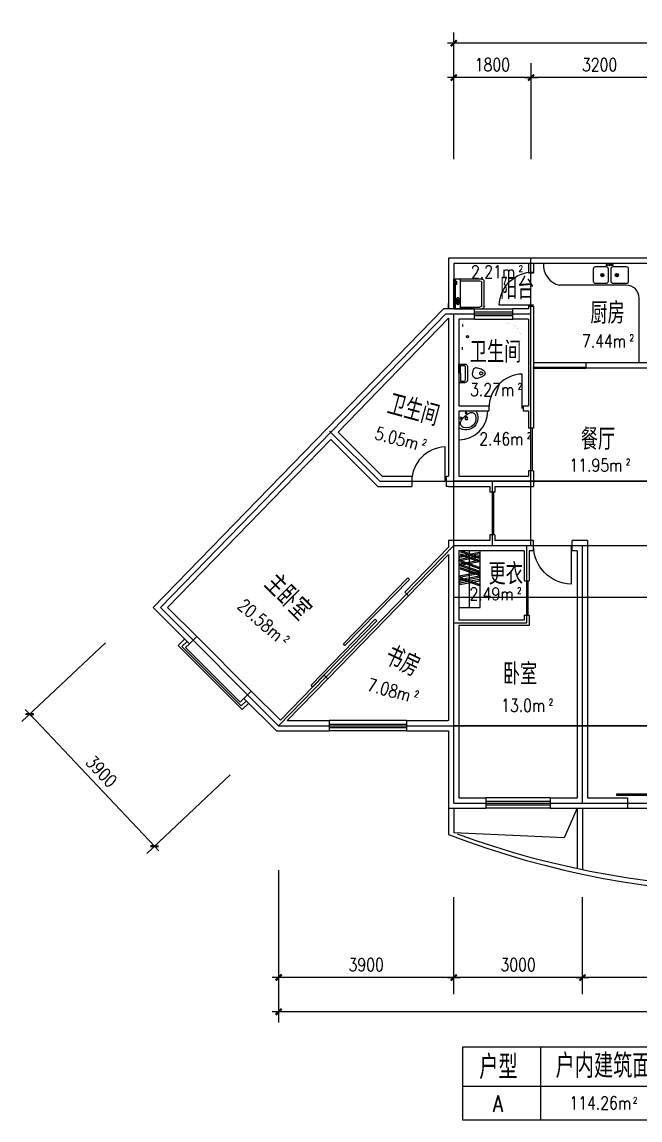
# Model space of a CAD drawing. Header units: millimetres. Extents: x 1488 to 36024, y 746 to 26342.
# Drawn here: x 1488 to 15899, y 746 to 26342 of the extents above; entities that cross this region are included whole.
import ezdxf
from ezdxf.enums import TextEntityAlignment as Align

# ---------------------------------------------------------------- set-up
doc = ezdxf.new("R2010")
doc.units = ezdxf.units.MM
for name, color, linetype in [('AXIS', 3, 'Continuous'), ('DOTE', 1, 'Continuous'), ('PUB_DIM', 3, 'Continuous'), ('PUB_TEXT', 7, 'Continuous'), ('TOTHER', 7, 'Continuous'), ('WALL', 255, 'Continuous'), ('WHATCH2', 137, 'Continuous'), ('WINDOW', 2, 'Continuous'), ('WINDOW_TEXT', 7, 'Continuous'), ('家具', 3, 'Continuous')]:
    doc.layers.add(name, color=color, linetype=linetype)
doc.styles.add('_HZTXT', font='txt.shx', dxfattribs={"width": 0.8, "bigfont": 'hztxt.shx'})
doc.styles.add('DIM_FONT', font='SIMPLEX.shx', dxfattribs={"width": 0.8})
doc.styles.add('SIMPLEX', font='SIMPLEX.SHX')
doc.styles.get("Standard").update_dxf_attribs({"font": 'arial.ttf'})
doc.dimstyles.new('AXIS', dxfattribs={"dimtxt": 300, "dimasz": 1, "dimexe": 250, "dimexo": 300, "dimgap": 150, "dimtad": 1, "dimdec": 0, "dimzin": 0, "dimdsep": 46, "dimtxsty": 'DIM_FONT', "dimblk": '_DIMX', "dimcen": 0.09, "dimse1": 1, "dimse2": 1, "dimclrt": 7, "dimadec": 0, "dimazin": 0, "dimtfac": 1, "dimtdec": 0, "dimtix": 1, "dimtmove": 2, "dimatfit": 3, "dimldrblk": '_DIMX', "dimfxl": 1, "dimtolj": 1, "dimtzin": 0, "dimarcsym": 0})
doc.dimstyles.new('DIMA', dxfattribs={"dimtxt": 300, "dimasz": 1, "dimexe": 250, "dimexo": 300, "dimgap": 150, "dimtad": 1, "dimdec": 0, "dimzin": 0, "dimdsep": 46, "dimtxsty": 'DIM_FONT', "dimblk": '_DIMX', "dimcen": 0.09, "dimse1": 1, "dimclrt": 7, "dimadec": 0, "dimazin": 0, "dimtfac": 1, "dimtdec": 0, "dimtix": 1, "dimtmove": 2, "dimatfit": 3, "dimldrblk": '_DIMX', "dimfxl": 1, "dimtolj": 1, "dimtzin": 0, "dimarcsym": 0})
doc.dimstyles.new('DIMN', dxfattribs={"dimtxt": 300, "dimasz": 1, "dimexe": 250, "dimexo": 300, "dimgap": 150, "dimtad": 1, "dimdec": 0, "dimzin": 0, "dimdsep": 46, "dimtxsty": 'DIM_FONT', "dimblk": '_DIMX', "dimcen": 0.09, "dimclrt": 7, "dimadec": 0, "dimazin": 0, "dimtfac": 1, "dimtdec": 0, "dimtix": 1, "dimtmove": 2, "dimatfit": 3, "dimldrblk": '_DIMX', "dimfxl": 1, "dimtolj": 1, "dimtzin": 0, "dimarcsym": 0})

# ---------------------------------------------------------------- blocks, each defined once
blk = doc.blocks.new('_DIMX')
blk.add_line((-150, 0), (150, 0))
at = {"const_width": 50}
blk.add_lwpolyline([(-70, -70), (70, 70)], dxfattribs=at)
blk = doc.blocks.new('*D54')
at = {"layer": 'AXIS', "color": 0, "lineweight": -2, "transparency": 16777216}
for p, q in [((7472, 6567), (7472, 3017)), ((30040, 6567), (30040, 3017)), ((30039, 3267), (7473, 3267))]:
    blk.add_line(p, q, dxfattribs=at)
at = {"layer": 'DEFPOINTS', "color": 0, "transparency": 16777216}
for p in [(7472, 6867), (30040, 6867), (7472, 3267)]:
    blk.add_point(p, dxfattribs=at)
at = {"layer": 'AXIS', "color": 0, "lineweight": -2, "transparency": 16777216, "rotation": 180}
blk.add_blockref('_DIMX', (7472, 3267), dxfattribs=at)
at = {"layer": 'AXIS', "color": 0, "lineweight": -2, "transparency": 16777216}
blk.add_blockref('_DIMX', (30040, 3267), dxfattribs=at)
at = {"layer": 'AXIS', "color": 7, "transparency": 16777216, "insert": (18756, 3567), "char_height": 300, "attachment_point": 5, "style": 'DIM_FONT'}
blk.add_mtext('\\A1;22200', dxfattribs=at)
blk = doc.blocks.new('*D55')
at = {"layer": 'AXIS', "color": 0, "lineweight": -2, "transparency": 16777216}
for p, q in [((11556, 23145), (11556, 26095)), ((25956, 23145), (25956, 26095)), ((25955, 25845), (11557, 25845))]:
    blk.add_line(p, q, dxfattribs=at)
at = {"layer": 'DEFPOINTS', "color": 0, "transparency": 16777216}
for p in [(11556, 25845), (11556, 22845), (25956, 22845)]:
    blk.add_point(p, dxfattribs=at)
at = {"layer": 'AXIS', "color": 0, "lineweight": -2, "transparency": 16777216, "rotation": 180}
blk.add_blockref('_DIMX', (11556, 25845), dxfattribs=at)
at = {"layer": 'AXIS', "color": 0, "lineweight": -2, "transparency": 16777216}
blk.add_blockref('_DIMX', (25956, 25845), dxfattribs=at)
at = {"layer": 'AXIS', "color": 7, "transparency": 16777216, "insert": (19707, 26145), "char_height": 300, "attachment_point": 5, "style": 'DIM_FONT'}
blk.add_mtext('\\A1;14400', dxfattribs=at)
blk = doc.blocks.new('M_A12RWT')
blk.add_line((-0.5, 0.029), (0.5, 0.029))
blk = doc.blocks.new('*D49')
at = {"layer": 'AXIS', "color": 0, "lineweight": -2, "transparency": 16777216}
for p, q in [((7472, 6567), (7472, 3817)), ((11555, 4067), (7473, 4067))]:
    blk.add_line(p, q, dxfattribs=at)
at = {"layer": 'DEFPOINTS', "color": 0, "transparency": 16777216}
for p in [(7472, 6867), (11556, 6867), (7472, 4067)]:
    blk.add_point(p, dxfattribs=at)
at = {"layer": 'AXIS', "color": 0, "lineweight": -2, "transparency": 16777216, "rotation": 180}
blk.add_blockref('_DIMX', (7472, 4067), dxfattribs=at)
at = {"layer": 'AXIS', "color": 0, "lineweight": -2, "transparency": 16777216}
blk.add_blockref('_DIMX', (11556, 4067), dxfattribs=at)
at = {"layer": 'AXIS', "color": 7, "transparency": 16777216, "insert": (9514, 4367), "char_height": 300, "attachment_point": 5, "style": 'DIM_FONT'}
blk.add_mtext('\\A1;3900', dxfattribs=at)
blk = doc.blocks.new('_WBLK')
for p, q in [((-0.5, 0.5), (0.5, 0.5)), ((0.5, 0.167), (-0.5, 0.167)), ((0.5, -0.167), (-0.5, -0.167)), ((-0.5, -0.5), (0.5, -0.5))]:
    blk.add_line(p, q)
at = {"layer": 'WINDOW_TEXT', "style": 'SIMPLEX', "flags": 9}
blk.add_attdef('A', text='', height=1, dxfattribs=at).set_placement((0, 1.5), align=Align.MIDDLE)
blk = doc.blocks.new('*D50')
at = {"layer": 'AXIS', "color": 0, "lineweight": -2, "transparency": 16777216}
blk.add_line((14555, 4067), (11557, 4067), dxfattribs=at)
at = {"layer": 'DEFPOINTS', "color": 0, "transparency": 16777216}
for p in [(11556, 6867), (14556, 6867), (11556, 4067)]:
    blk.add_point(p, dxfattribs=at)
at = {"layer": 'AXIS', "color": 0, "lineweight": -2, "transparency": 16777216, "rotation": 180}
blk.add_blockref('_DIMX', (11556, 4067), dxfattribs=at)
at = {"layer": 'AXIS', "color": 0, "lineweight": -2, "transparency": 16777216}
blk.add_blockref('_DIMX', (14556, 4067), dxfattribs=at)
at = {"layer": 'AXIS', "color": 7, "transparency": 16777216, "insert": (13056, 4367), "char_height": 300, "attachment_point": 5, "style": 'DIM_FONT'}
blk.add_mtext('\\A1;3000', dxfattribs=at)
blk = doc.blocks.new('M_A14NPV')
for points in [[(0.6323, 0.2261), (0.6292, 0.2078), (-0.1643, 0.2078), (-0.1643, 0.2286)], [(0.1799, 0.1784), (0.1767, 0.1601), (-0.6168, 0.1601), (-0.6167, 0.1808)]]:
    blk.add_lwpolyline(points, close=True)
blk = doc.blocks.new('M_B4ONN')
for p, q in [((-0.587, 1.382), (0.587, 1.382)), ((-0.587, 0.5), (-0.587, 1.382)), ((0.587, 1.382), (0.587, 0.5)), ((-0.543, 1.201), (0.543, 1.201)), ((-0.543, 0.5), (-0.543, 1.201)), ((0.543, 1.201), (0.543, 0.5)), ((-0.5, 1.02), (0.5, 1.02)), ((-0.5, 0.5), (-0.5, 1.02)), ((0.5, 1.02), (0.5, 0.5)), ((-0.5, -0.5), (0.5, -0.5))]:
    blk.add_line(p, q)
blk = doc.blocks.new('*D51')
at = {"layer": 'AXIS', "color": 0, "lineweight": -2, "transparency": 16777216}
blk.add_line((18755, 4067), (14557, 4067), dxfattribs=at)
at = {"layer": 'DEFPOINTS', "color": 0, "transparency": 16777216}
for p in [(14556, 6867), (18756, 6867), (14556, 4067)]:
    blk.add_point(p, dxfattribs=at)
at = {"layer": 'AXIS', "color": 0, "lineweight": -2, "transparency": 16777216, "rotation": 180}
blk.add_blockref('_DIMX', (14556, 4067), dxfattribs=at)
at = {"layer": 'AXIS', "color": 0, "lineweight": -2, "transparency": 16777216}
blk.add_blockref('_DIMX', (18756, 4067), dxfattribs=at)
at = {"layer": 'AXIS', "color": 7, "transparency": 16777216, "insert": (16656, 4367), "char_height": 300, "attachment_point": 5, "style": 'DIM_FONT'}
blk.add_mtext('\\A1;4200', dxfattribs=at)
blk = doc.blocks.new('M_A2ZXL')
blk.add_line((-0.472, 0), (-0.472, -1))
blk.add_arc((-0.5, 0), 1, 271.6231, 360)
blk = doc.blocks.new('M_E4')
for p, q in [((670, -80), (670, -137)), ((670, -86), (670, -97)), ((670, -663), (670, -614))]:
    blk.add_line(p, q)
at = {"const_width": 1.5}
for points in [[(-750, -750), (-750, 0)], [(-750, 0), (750, 0)], [(750, 0), (750, -750)], [(608, -56), (640, -56)], [(670, -90), (670, -656)], [(750, -750), (-750, -750)], [(670, -663), (670, -655)]]:
    blk.add_lwpolyline(points, dxfattribs=at)
for points in [[(-399, -56, 0.930688), (-388, -693, 0.930688)], [(670, -86, 0.414214), (640, -56, 0.414214)], [(670, -90, 0.041784), (670, -85, 0.412615)], [(640, -693, 0.414214), (670, -663, 0.414214)]]:
    blk.add_lwpolyline(points, format="xyb", dxfattribs=at)
at = {"const_width": 1.5, "flags": 128}
for points in [[(-399, -56), (608, -56)], [(-399, -694), (645, -692)]]:
    blk.add_lwpolyline(points, dxfattribs=at)
for radius in [25, 23]:
    blk.add_circle((550, -381), radius)
blk.add_arc((640, -663), 30, 270, 280.176)
at = {"width": 0.8, "flags": 9}
for tag in ['XSIZE', 'YSIZE']:
    blk.add_attdef(tag, (0, 0), '', height=0.5, dxfattribs=at)
blk = doc.blocks.new('*D52')
at = {"layer": 'AXIS', "color": 0, "lineweight": -2, "transparency": 16777216}
blk.add_line((13355, 25045), (11557, 25045), dxfattribs=at)
at = {"layer": 'DEFPOINTS', "color": 0, "transparency": 16777216}
for p in [(11556, 25045), (11556, 22845), (13356, 22845)]:
    blk.add_point(p, dxfattribs=at)
at = {"layer": 'AXIS', "color": 0, "lineweight": -2, "transparency": 16777216, "rotation": 180}
blk.add_blockref('_DIMX', (11556, 25045), dxfattribs=at)
at = {"layer": 'AXIS', "color": 0, "lineweight": -2, "transparency": 16777216}
blk.add_blockref('_DIMX', (13356, 25045), dxfattribs=at)
at = {"layer": 'AXIS', "color": 7, "transparency": 16777216, "insert": (12456, 25345), "char_height": 300, "attachment_point": 5, "style": 'DIM_FONT'}
blk.add_mtext('\\A1;1800', dxfattribs=at)
blk = doc.blocks.new('M_E12')
at = {"color": 7}
for q in [(0, -393), (392, 0)]:
    blk.add_line((0, 0), q, dxfattribs=at)
for centre, radius in [((48, -168), 19), ((48, -168), 10), ((175, -175), 34.6), ((168, -48), 19), ((175, -175), 26.5), ((168, -48), 10)]:
    blk.add_circle(centre, radius, dxfattribs=at)
for centre, radius, start, end in [((161, -163), 282, 235.0241, 35.2347), ((136, -292), 100, 155.6157, 251.5651), ((418, -420), 410, 114.3843, 155.6157), ((174, -176), 222, 251.5651, 18.4349), ((290, -138), 100, 18.4349, 114.3843)]:
    blk.add_arc(centre, radius, start, end, dxfattribs=at)
at = {"width": 0.8, "flags": 9}
for tag in ['XSIZE', 'YSIZE']:
    blk.add_attdef(tag, (0, 0), '', height=0.5, dxfattribs=at)
blk = doc.blocks.new('M_E20')
for p, q in [((345, 0), (-345, 0)), ((-302, -36), (-345, -36)), ((-307, -144), (-307, -611)), ((-302, -35), (-302, -66)), ((-302, -66), (-219, -66)), ((-219, -66), (-219, -35)), ((345, -36), (-219, -36)), ((123, -87), (123, -99)), ((133, -96), (133, -113)), ((198, -96), (133, -96)), ((133, -113), (198, -113)), ((198, -113), (198, -96)), ((215, -88), (215, -99)), ((307, -144), (307, -611)), ((267, -651), (-267, -651))]:
    blk.add_line(p, q)
blk.add_lwpolyline([(83, -94, 0.185158), (88, -107, 0.102042), (108, -122, 0.060862), (133, -130, 0.047173), (166, -133, 0.047173), (200, -130, 0.060862), (225, -122, 0.102042), (245, -107, 0.185158), (250, -94, 0.185158), (245, -82, 0.102042), (225, -67, 0.060862), (200, -59, 0.047173), (166, -56, 0.047173), (133, -59, 0.060862), (108, -67, 0.102042), (88, -82, 0.185158)], format="xyb", close=True)
for points in [[(215, -88, 0.259034), (213, -85, 0.076276), (201, -80, 0.036515), (188, -77, 0.026615), (169, -76, 0.026615), (150, -77, 0.036515), (137, -80, 0.076276), (125, -85, 0.259034), (123, -88, 0.078462), (123, -89, 0.056762)], [(215, -99, 0.259034), (213, -95, 0.076276), (201, -90, 0.036515), (188, -88, 0.026615), (169, -87, 0.026615), (150, -88, 0.036515), (137, -90, 0.076276), (125, -95, 0.259034), (123, -99, 0.259034), (125, -102, 0.056762), (133, -106, 0.036515)], [(198, -108, 0.008736), (201, -107, 0.076276), (213, -102, 0.259034), (215, -99, 0.259034)]]:
    blk.add_lwpolyline(points, format="xyb")
blk.add_circle((-259, -35), 17.5)
for centre, start, end in [((-267, -611), 180, 270), ((267, -611), 270, 360)]:
    blk.add_arc(centre, 40, start, end)
at = {"layer": 'TOTHER', "linetype": 'Continuous'}
for p, q in [((-345, -656), (-345, 0)), ((345, 0), (345, -656)), ((-345, -145), (345, -145)), ((295, -706), (-295, -706))]:
    blk.add_line(p, q, dxfattribs=at)
for centre, start, end in [((-295, -656), 180, 270), ((295, -656), 270, 360)]:
    blk.add_arc(centre, 50, start, end, dxfattribs=at)
at = {"width": 0.8, "flags": 9}
for tag in ['XSIZE', 'YSIZE']:
    blk.add_attdef(tag, (0, 0), '', height=0.5, dxfattribs=at)
blk = doc.blocks.new('M_E7')
for p, q in [((-201, 62), (-201, -265)), ((-10, 112), (-151, 112)), ((-150, 61), (-150, -264)), ((-41, 81), (-130, 81)), ((-36, -102), (-36, 76)), ((0, -102), (0, 102)), ((-36, -102), (-36, -279)), ((0, -102), (0, -305)), ((-10, -315), (-151, -315)), ((-41, -284), (-130, -284))]:
    blk.add_line(p, q)
at = {"const_width": 1}
for points in [[(-651, -24), (-637, -1), (-550, 51), (-451, 83), (-371, 88), (-294, 37), (-262, -18), (-252, -84), (-252, -102)], [(-651, -180), (-637, -202), (-550, -254), (-451, -287), (-371, -292), (-294, -240), (-262, -186), (-252, -119), (-252, -102)]]:
    blk.add_lwpolyline(points, dxfattribs=at)
for points in [[(-597, -59), (-590, -49), (-523, -9), (-438, 19), (-389, 22), (-343, -9), (-325, -40), (-317, -89), (-317, -102)], [(-596, -145), (-590, -154), (-523, -194), (-438, -222), (-389, -225), (-343, -194), (-325, -164), (-317, -114), (-317, -102)]]:
    blk.add_lwpolyline(points)
blk.add_lwpolyline([(-644, -15, 0.39866), (-643, -191, 0.39866)], format="xyb", dxfattribs=at)
for centre, radius, start, end in [((-151, 62), 50, 90, 180), ((-130, 61), 20, 90, 180), ((-41, 76), 5, 0, 90), ((-10, 102), 10, 0, 90), ((-551, -102), 62.6, 137.0381, 223.979), ((-511, -114), 47.8, 77.2641, 164.6652), ((-511, -89), 47.8, 195.3348, 282.7359), ((-541, -103), 54.1, 1.1332, 40.3816), ((-541, -101), 54.1, 319.6184, 358.8668), ((-151, -265), 50, 180, 270), ((-130, -264), 20, 180, 270), ((-41, -279), 5, 270, 360), ((-10, -305), 10, 270, 360)]:
    blk.add_arc(centre, radius, start, end)
at = {"width": 0.8, "flags": 9}
for tag in ['XSIZE', 'YSIZE']:
    blk.add_attdef(tag, (0, 0), '', height=0.5, dxfattribs=at)
blk = doc.blocks.new('P_D1')
for points in [[(51, 190, 0.414214), (0, 140), (0, -140, 0.414214), (51, -190), (365, -190, 0.414214), (416, -140), (416, 140, 0.414214), (365, 190)], [(777, 190), (523, 190, 0.414214), (472, 140), (472, -140, 0.414214), (523, -190), (777, -190, 0.414214), (827, -140), (827, 140, 0.414214)]]:
    blk.add_lwpolyline(points, format="xyb", close=True)
for centre, radius in [((274, 0), 38.1), ((274, 0), 20.1), ((614, 0), 38.1), ((614, 0), 20.1), ((386, -234), 20.1), ((444, -234), 20.1), ((502, -234), 20.1)]:
    blk.add_circle(centre, radius)
blk = doc.blocks.new('M_A13ZTG')
for p, q in [((-0.502, 0.208), (0.498, 0.208)), ((-0.502, 0.208), (-0.502, 0.19)), ((-0.502, 0.19), (0.498, 0.19)), ((0.498, 0.208), (0.498, 0.19))]:
    blk.add_line(p, q)
blk = doc.blocks.new('*D43')
at = {"layer": 'AXIS', "color": 0, "lineweight": -2, "transparency": 16777216}
blk.add_line((16555, 25045), (13357, 25045), dxfattribs=at)
at = {"layer": 'DEFPOINTS', "color": 0, "transparency": 16777216}
for p in [(13356, 25045), (13356, 22845), (16556, 22845)]:
    blk.add_point(p, dxfattribs=at)
at = {"layer": 'AXIS', "color": 0, "lineweight": -2, "transparency": 16777216, "rotation": 180}
blk.add_blockref('_DIMX', (13356, 25045), dxfattribs=at)
at = {"layer": 'AXIS', "color": 0, "lineweight": -2, "transparency": 16777216}
blk.add_blockref('_DIMX', (16556, 25045), dxfattribs=at)
at = {"layer": 'AXIS', "color": 7, "transparency": 16777216, "insert": (14956, 25345), "char_height": 300, "attachment_point": 5, "style": 'DIM_FONT'}
blk.add_mtext('\\A1;3200', dxfattribs=at)

msp = doc.modelspace()

# ---------------------------------------------------------------- linework, layer by layer
for p, q in [((16436.4, 20835.5), (11436.4, 20835.5)), ((11436.4, 20835.5), (11436.4, 19655.5)), ((13476.4, 20715.5), (11556.4, 20715.5)), ((11556.4, 20715.5), (11556.4, 19655.5)), ((16436.4, 20715.5), (13476.4, 20715.5)), ((16436.4, 18395.5), (14636.4, 18395.5)), ((14636.4, 18395.5), (14636.4, 18275.5)), ((16436.4, 18275.5), (14636.4, 18275.5)), ((8619.9, 11029.5), (10502.2, 12965.3)), ((11436.4, 8015.5), (11436.4, 7405.5)), ((11556.4, 8015.5), (11556.4, 7443.7)), ((14436.4, 8015.5), (14133.1, 7325.7)), ((14436.4, 8015.5), (14436.4, 6610.2)), ((14556.4, 8015.5), (14556.4, 6585.1)), ((15606.4, 8015.5), (17706.4, 8015.5)), ((14133.1, 7325.7), (11556.4, 7443.7)), ((13577.9, 2451.3), (13577.9, 746.1)), ((24327.6, 1530.3), (11771.1, 1530.3)), ((24327.6, 746.1), (11771.1, 746.1))]:
    msp.add_line(p, q)
at = {"color": 116}
msp.add_line((11923, 12695.5), (11921.7, 14012.3), dxfattribs=at)
at = {"color": 3}
msp.add_lwpolyline([(11676.4, 14015.5), (11676.4, 12695.5), (12169.6, 12695.5), (12169.6, 14015.5)], close=True, dxfattribs=at)
at = {"color": 116}
for points in [[(11693.9, 13811.6), (11698.6, 13786.7), (12155.5, 13873.4), (12150.7, 13898.3)], [(11695.5, 13889.4), (11700.2, 13864.5), (12157, 13951.2), (12152.3, 13976.2)], [(11718.9, 13939.7), (11710.5, 13915.7), (12149.9, 13763.6), (12158.2, 13787.6)], [(11720.4, 14017.5), (11712.1, 13993.5), (12151.5, 13841.4), (12159.8, 13865.4)], [(11694.2, 13702), (11699, 13677.1), (12155.8, 13763.8), (12151.1, 13788.7)], [(11705.5, 13694.6), (11697.1, 13670.6), (12136.5, 13518.5), (12144.8, 13542.5)], [(11716.4, 13621.4), (11708.1, 13597.4), (12147.5, 13445.3), (12155.8, 13469.2)], [(11719.1, 13780.8), (11710.8, 13756.8), (12150.2, 13604.6), (12158.5, 13628.6)], [(11679.6, 13425.5), (11684.3, 13400.5), (12141.2, 13487.2), (12136.4, 13512.2)], [(11693.9, 13257), (11698.6, 13232), (12155.5, 13318.7), (12150.7, 13343.7)], [(11695.5, 13334.8), (11700.2, 13309.9), (12157, 13396.6), (12152.3, 13421.5)], [(11716.8, 13385.1), (11708.5, 13361.1), (12147.9, 13208.9), (12156.2, 13232.9)]]:
    msp.add_lwpolyline(points, close=True, dxfattribs=at)
msp.add_lwpolyline([(11771.1, 746.1), (11771.1, 2451.3), (24327.6, 2451.3), (24327.6, 746.1)])
for centre, radius, start, end in [((11676.4, 17275.5), 672.6, 270, 0), ((18756.4, 26929.7), 20773.7, 249.94681, 290.27905), ((18756.4, 26282.8), 20246.9, 248.80535, 291.19465)]:
    msp.add_arc(centre, radius, start, end)
at = {"layer": 'AXIS'}
for p, q in [((13356.4, 25381.6), (13356.4, 23145.2)), ((11556.4, 3683.2), (11556.4, 5943.3)), ((14556.4, 3683.2), (14556.4, 5943.3))]:
    msp.add_line(p, q, dxfattribs=at)
at = {"layer": 'DOTE'}
for p, q in [((13356.4, 14135.5), (13356.4, 20835.5)), ((11368, 19535.5), (4714.7, 12693.2)), ((11368, 19535.5), (13356.4, 19535.5)), ((11556.4, 8135.5), (11556.4, 19535.5)), ((9833.4, 15635.5), (8662.4, 16806.5)), ((9833.4, 15635.5), (25956.4, 15635.5)), ((27679.4, 15635.5), (11556.4, 15635.5)), ((12456.4, 14135.5), (12456.4, 15635.5)), ((11556.4, 14135.5), (7472.4, 9935.5)), ((11556.4, 14135.5), (25956.4, 14135.5)), ((13256.4, 12335.5), (13256.4, 14135.5)), ((14556.4, 8135.5), (14556.4, 14135.5)), ((11556.4, 12935.5), (25956.4, 12935.5)), ((7472.4, 9935.5), (4714.7, 12693.2)), ((11556.4, 12335.5), (13256.4, 12335.5)), ((7472.4, 9935.5), (25956.4, 9935.5)), ((30040.5, 9935.5), (11556.4, 9935.5)), ((11556.4, 8135.5), (25956.4, 8135.5))]:
    msp.add_line(p, q, dxfattribs=at)
at = {"layer": 'WALL'}
for p, q in [((13296.4, 20715.5), (13296.4, 20495.5)), ((13296.4, 20495.5), (13416.4, 20495.5)), ((13416.4, 20715.5), (13416.4, 20495.5)), ((11436.4, 19655.5), (11436.4, 19778)), ((13296.4, 19715.5), (13296.4, 19655.5)), ((13296.4, 19715.5), (13296.4, 19655.5)), ((13296.4, 19715.5), (13416.4, 19715.5)), ((13416.4, 19715.5), (13416.4, 18395.5)), ((11317.3, 19655.5), (4546.1, 12692)), ((12036.4, 19655.5), (11317.3, 19655.5)), ((12036.4, 19415.5), (12036.4, 19655.5)), ((13296.4, 19655.5), (12936.4, 19655.5)), ((12936.4, 19415.5), (12936.4, 19655.5)), ((11436.4, 19433.7), (8857.3, 16781.3)), ((11436.4, 19433.7), (11436.4, 15755.5)), ((11676.4, 19415.5), (11676.4, 17395.5)), ((12036.4, 19415.5), (11676.4, 19415.5)), ((13296.4, 19415.5), (12936.4, 19415.5)), ((13296.4, 19415.5), (13296.4, 17395.5)), ((13416.4, 18395.5), (13416.4, 16875.5)), ((13416.4, 18395.5), (13416.4, 18395.5)), ((11676.4, 17395.5), (12376.4, 17395.5)), ((11676.4, 17275.5), (12376.4, 17275.5)), ((11676.4, 17275.5), (11676.4, 15755.5)), ((12376.4, 17395.5), (12376.4, 17275.5)), ((13176.4, 17395.5), (13296.4, 17395.5)), ((13176.4, 17395.5), (13176.4, 17275.5)), ((13176.4, 17275.5), (13296.4, 17275.5)), ((13296.4, 17275.5), (13296.4, 16875.5)), ((8857.3, 16781.3), (9883.1, 15755.5)), ((13416.4, 16875.5), (13296.4, 16875.5)), ((8689.9, 16609.2), (4883.2, 12694.4)), ((8689.9, 16609.2), (9783.7, 15515.5)), ((13296.4, 15875.5), (13296.4, 15755.5)), ((13416.4, 15875.5), (13296.4, 15875.5)), ((13416.4, 15875.5), (13416.4, 15515.5)), ((9883.1, 15755.5), (10576.4, 15755.5)), ((10576.4, 15755.5), (10576.4, 15515.5)), ((11376.4, 15755.5), (11376.4, 15515.5)), ((11376.4, 15755.5), (11436.4, 15755.5)), ((11676.4, 15755.5), (13296.4, 15755.5)), ((9783.7, 15515.5), (10576.4, 15515.5)), ((11436.4, 15515.5), (11376.4, 15515.5)), ((11436.4, 15515.5), (12396.4, 15515.5)), ((12396.4, 15515.5), (12396.4, 15385.5)), ((12516.4, 15385.5), (12396.4, 15385.5)), ((12516.4, 15515.5), (13416.4, 15515.5)), ((12516.4, 15515.5), (12516.4, 15385.5)), ((12396.4, 14385.5), (12396.4, 14255.5)), ((12516.4, 14385.5), (12396.4, 14385.5)), ((12516.4, 14385.5), (12516.4, 14255.5)), ((11436.4, 14098.2), (10416.2, 13048.9)), ((11436.4, 14255.5), (11436.4, 14098.2)), ((12396.4, 14255.5), (11436.4, 14255.5)), ((13416.4, 14255.5), (12516.4, 14255.5)), ((13416.4, 14015.5), (13416.4, 14255.5)), ((14676.4, 14255.5), (14316.4, 14255.5)), ((14316.4, 14015.5), (14316.4, 14255.5)), ((14676.4, 14255.5), (14676.4, 8255.5)), ((11436.4, 13926), (10502.2, 12965.3)), ((11436.4, 13926), (11436.4, 10055.5)), ((13196.4, 14015.5), (11676.4, 14015.5)), ((11676.4, 14015.5), (11676.4, 12395.5)), ((13196.4, 14015.5), (13196.4, 13315.5)), ((13416.4, 14015.5), (13316.4, 14015.5)), ((13316.4, 14015.5), (13316.4, 13315.5)), ((14436.4, 14015.5), (14316.4, 14015.5)), ((14436.4, 14015.5), (14436.4, 8255.5)), ((13196.4, 13315.5), (13316.4, 13315.5)), ((10416.2, 13048.9), (10502.2, 12965.3)), ((4546.1, 12692), (5392.3, 11845.9)), ((4883.2, 12694.4), (5562, 12015.6)), ((13196.4, 12395.5), (11676.4, 12395.5)), ((13196.4, 12515.5), (13196.4, 12395.5)), ((13196.4, 12515.5), (13316.4, 12515.5)), ((13316.4, 12515.5), (13316.4, 12275.5)), ((13316.4, 12275.5), (11676.4, 12275.5)), ((11676.4, 12275.5), (11676.4, 8255.5)), ((5562, 12015.6), (5392.3, 11845.9)), ((8533.9, 11113.2), (7513.6, 10064)), ((8619.9, 11029.5), (7672.8, 10055.5)), ((8533.9, 11113.2), (8619.9, 11029.5)), ((6834.8, 10742.8), (6665.1, 10573.1)), ((6665.1, 10573.1), (7422.7, 9815.5)), ((6834.8, 10742.8), (7513.6, 10064)), ((7672.8, 10055.5), (8654.6, 10055.5)), ((8654.6, 10055.5), (8654.6, 9815.5)), ((10454.6, 10055.5), (11436.4, 10055.5)), ((10454.6, 10055.5), (10454.6, 9815.5)), ((7422.7, 9815.5), (8654.6, 9815.5)), ((10454.6, 9815.5), (11436.4, 9815.5)), ((11436.4, 9815.5), (11436.4, 8015.5)), ((11676.4, 8255.5), (12306.4, 8255.5)), ((12306.4, 8255.5), (12306.4, 8015.5)), ((13806.4, 8255.5), (13806.4, 8015.5)), ((13806.4, 8255.5), (14436.4, 8255.5)), ((14676.4, 8255.5), (15606.4, 8255.5)), ((15606.4, 8255.5), (15606.4, 8015.5)), ((11436.4, 8015.5), (12306.4, 8015.5)), ((13806.4, 8015.5), (14556.4, 8015.5)), ((14556.4, 8015.5), (15606.4, 8015.5))]:
    msp.add_line(p, q, dxfattribs=at)
at = {"layer": 'WHATCH2'}
for p, q in [((15578.3, 20207.2), (14020.9, 20207.2)), ((15878.3, 18395.5), (15878.3, 19907.2)), ((14636.4, 18395.5), (13416.4, 18395.5))]:
    msp.add_line(p, q, dxfattribs=at)
for centre, radius, start, end in [((14116.1, 20665.2), 467.8, 173.82737, 258.25785), ((15578.3, 19907.2), 300, 0, 90)]:
    msp.add_arc(centre, radius, start, end, dxfattribs=at)

# ---------------------------------------------------------------- block references
at = {"rotation": 180}
msp.add_blockref('M_E4', (12426.4, 18626.3), dxfattribs=at)
at = {"xscale": -1}
msp.add_blockref('M_E7', (11673.5, 18254.1), dxfattribs=at)
at = {"xscale": -1, "rotation": 90}
msp.add_blockref('M_E12', (11676.4, 17275.5), dxfattribs=at)
at = {"layer": 'WHATCH2', "rotation": 179.9999999999967}
msp.add_blockref('P_D1', (15633.4, 20441.9), dxfattribs=at)
at = {"layer": 'WINDOW'}
for name, p, xscale, yscale, zscale, rotation in [('M_A2ZXL', (13416.4, 20115.5), -800, 800, 800, 270), ('M_A2ZXL', (12776.4, 17335.5), 800, 800, 800, 180), ('M_A12RWT', (13356.4, 16375.5), 1000, 1000, 1000, 270), ('M_A2ZXL', (10976.4, 15635.5), 800, 800, 800, 180), ('M_A12RWT', (12456.4, 14885.5), 1000, 1000, 1000, 270), ('M_A14NPV', (9011.6, 12492.6), 2700, 2700, 2700, 225.80197922), ('M_A12RWT', (13256.4, 12915.5), 800, 800, 800, 270), ('M_B4ONN', (6113.5, 11294.3), 1800, 240.0000000000251, 1800, 135), ('_WBLK', (9554.6, 9935.5), 1800, 239.9999999999999, 1800, 180), ('_WBLK', (13056.4, 8135.5), 1500, 239.9999999999999, 1500, 180)]:
    msp.add_blockref(name, p, dxfattribs=dict(at, xscale=xscale, yscale=yscale, zscale=zscale, rotation=rotation))
for name, p, xscale, yscale, zscale in [('_WBLK', (12486.4, 19535.5), 900, 239.9999999999999, 900), ('M_A13ZTG', (14019.1, 18518.6), -1220, -1220, 1220), ('M_A2ZXL', (13866.4, 14135.5), -900, 900, 900), ('M_A14NPV', (16656.4, 7973.1), 2100, 2100, 2100)]:
    msp.add_blockref(name, p, dxfattribs=dict(at, xscale=xscale, yscale=yscale, zscale=zscale))
at = {"layer": '家具', "color": 4, "xscale": -1, "rotation": 90}
msp.add_blockref('M_E20', (11556.4, 20001.8), dxfattribs=at)

# ---------------------------------------------------------------- texts
at = {"layer": 'PUB_TEXT', "style": 'DIM_FONT', "width": 0.8}
for s, height, p in [('2.21m', 300, (12986.8, 20517.1)), ('7.44m', 300, (15571.8, 18903.1)), ('3.27m', 300, (12963.7, 17773.1)), ('2.46m', 300, (13178.6, 16623.4)), ('11.95m', 300, (15486.8, 16011)), ('2.49m', 300, (12949.5, 13010.4)), ('13.0m', 300, (13687.6, 10411)), ('A', 382.5, (12707.5, 1124.7)), ('114.26m', 300, (15691.4, 1145.5))]:
    msp.add_text(s, height=height, dxfattribs=at).set_placement(p, align=Align.MIDDLE_RIGHT)
at = {"layer": 'PUB_TEXT', "width": 0.8}
for s, height, style, p in [(' 2', 150, 'DIM_FONT', (12986.8, 20517.1)), ('阳台', 500, '_HZTXT', (12634.7, 19879.6)), ('厨房', 500, '_HZTXT', (14741.1, 19307.5)), ('卫生间', 500, '_HZTXT', (11930.8, 18398.5)), (' 2', 150, 'DIM_FONT', (15571.8, 18903.1)), (' 2', 150, 'DIM_FONT', (12963.7, 17773.1)), ('餐厅', 500, '_HZTXT', (14517.5, 16367.4)), (' 2', 150, 'DIM_FONT', (13178.6, 16623.4)), (' 2', 150, 'DIM_FONT', (15486.8, 16011)), ('更衣', 500, '_HZTXT', (12368.2, 13226.9)), (' 2', 150, 'DIM_FONT', (12949.5, 13010.4)), ('卧室', 500, '_HZTXT', (12701, 10892.8)), (' 2', 150, 'DIM_FONT', (13687.6, 10411)), ('户型', 559.5, '_HZTXT', (12149.6, 1701.5)), ('户内建筑面积', 559.5, '_HZTXT', (13929.4, 1727.9)), (' 2', 150, 'DIM_FONT', (15651, 1132))]:
    msp.add_text(s, height=height, dxfattribs=dict(at, style=style)).set_placement(p)
for s, height, rotation, style, p in [('卫生间', 500, 345, '_HZTXT', (9974.7, 17214.8)), (' 2', 150, 345, 'DIM_FONT', (10726.5, 16502.6)), ('主卧室', 500, 315, '_HZTXT', (7090.8, 13192.5)), (' 2', 150, 318.32151, 'DIM_FONT', (7511.3, 11992.9)), ('书房', 500, 334.75612, '_HZTXT', (9895.2, 11390.7)), (' 2', 150, 345, 'DIM_FONT', (10543.8, 10639.5))]:
    msp.add_text(s, height=height, rotation=rotation, dxfattribs=dict(at, style=style)).set_placement(p)
at = {"layer": 'PUB_TEXT', "style": 'DIM_FONT', "width": 0.8}
for s, rotation, p in [('5.05m', 345, (10726.5, 16502.6)), ('20.58m', 318.32151, (7511.3, 11992.9)), ('7.08m', 345, (10543.8, 10639.5))]:
    msp.add_text(s, height=300, rotation=rotation, dxfattribs=at).set_placement(p, align=Align.MIDDLE_RIGHT)

# ---------------------------------------------------------------- dimensions: what is measured, and where the dimension line sits
at = {"layer": 'AXIS'}
dim = msp.add_linear_dim(base=(11556.4, 25845.2), p1=(25956.4, 22845.2), p2=(11556.4, 22845.2), angle=180, dimstyle='DIMN', dxfattribs=at)
dim.commit()
dim.dimension.update_dxf_attribs({"geometry": '*D55', "text_midpoint": (19706.9, 26145.2), "dimtype": 161})
for base, p1, p2, picture, middle in [((11556.4, 25045.2), (13356.4, 22845.2), (11556.4, 22845.2), '*D52', (12456.4, 25345.2)), ((13356.4, 25045.2), (16556.4, 22845.2), (13356.4, 22845.2), '*D43', (14956.4, 25345.2)), ((11556.4, 4066.7), (14556.4, 6866.7), (11556.4, 6866.7), '*D50', (13056.4, 4366.7)), ((14556.4, 4066.7), (18756.4, 6866.7), (14556.4, 6866.7), '*D51', (16656.4, 4366.7))]:
    dim = msp.add_linear_dim(base=base, p1=p1, p2=p2, dimstyle='AXIS', dxfattribs=at)
    dim.commit()
    dim.dimension.update_dxf_attribs({"geometry": picture, "text_midpoint": middle})
dim = msp.add_aligned_dim(p1=(30040.5, 6866.7), p2=(7472.4, 6866.7), distance=3600, text='22200', dimstyle='DIMN', dxfattribs=at)
dim.commit()
dim.dimension.update_dxf_attribs({"geometry": '*D54', "text_midpoint": (18756.4, 3566.7)})
dim = msp.add_linear_dim(base=(7472.4, 4066.7), p1=(11556.4, 6866.7), p2=(7472.4, 6866.7), text='3900', dimstyle='DIMA', dxfattribs=at)
dim.commit()
dim.dimension.update_dxf_attribs({"geometry": '*D49', "text_midpoint": (9514.4, 4366.7)})
at = {"layer": 'PUB_DIM'}
msp.add_aligned_dim(p1=(3650.6, 12078.8), p2=(6559.7, 9000.1), distance=-2724.8, text='3900', dimstyle='DIMN', dxfattribs=at).render()

doc.saveas('drawing.dxf')
